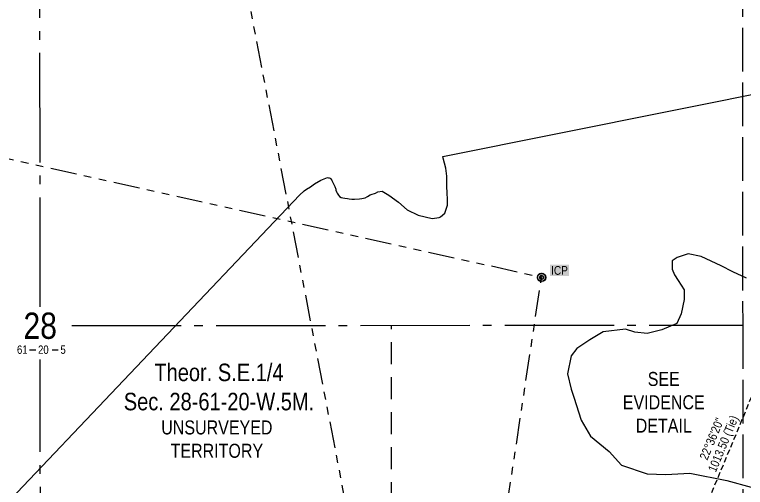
# Model space of a CAD drawing. Extents: x 493830 to 508605, y 6011694 to 6019262.
# Drawn here: x 503949 to 504785, y 6017278 to 6017818 of the extents above; entities that cross this region are included whole.
import ezdxf
from ezdxf.enums import TextEntityAlignment as Align

# ---------------------------------------------------------------- set-up
doc = ezdxf.new("R2010")
doc.units = 0
doc.header["$LTSCALE"] = 5
for name, pattern in [('foc-DRILLPATH', [14.75, 6, -1.75, 1.75, -1.75, 1.75, -1.75]), ('foc-LSD', [8, 5, -3]), ('foc-QUARTERLINE', [33, 25, -3, 2, -3]), ('foc-TIELINE', [1.875, 1.25, -0.625]), ('foc-UNSURVEYED', [12.5, 10, -2.5])]:
    doc.linetypes.add(name, pattern=pattern)
for name, color, linetype in [('10', 1, 'Continuous'), ('9', 3, 'Continuous'), ('C-SYMBOL', 7, 'Continuous'), ('L-BD1', 253, 'Continuous'), ('L-DETAIL-T', 3, 'Continuous'), ('L-MON', 1, 'Continuous'), ('L-SECLBL', 7, 'Continuous'), ('L-SECQ', 8, 'foc-QUARTERLINE'), ('L-SECTION-LSD', 7, 'foc-LSD'), ('L-TIE', 7, 'foc-TIELINE'), ('L-UNS-T', 3, 'Continuous'), ('L-USEC', 7, 'foc-UNSURVEYED'), ('P-PDRILLPATH', 12, 'foc-DRILLPATH'), ('WETLAND', 143, 'Continuous')]:
    doc.layers.add(name, color=color, linetype=linetype)
doc.styles.add('175L', font='ARIALN.TTF', dxfattribs={"height": 20})
doc.styles.add('80CG', font='ARIALN.TTF', dxfattribs={"height": 10})
doc.styles.add('80L', font='ARIALN.TTF', dxfattribs={"height": 10})
doc.styles.add('SIMPLEX', font='ARIALN.TTF')

# ---------------------------------------------------------------- blocks, each defined once
blk = doc.blocks.new('L-SECLBL')
at = {"layer": '9', "color": 7}
for p, q in [((-5.08, -27.83), (-12.29, -27.83)), ((20.7, -27.83), (13.5, -27.83))]:
    blk.add_line(p, q, dxfattribs=at)
at = {"layer": '10', "color": 2, "style": 'SIMPLEX'}
blk.add_attdef('SEC', text='', height=30, dxfattribs=at).set_placement((0, 0), align=Align.MIDDLE)
at = {"layer": '10', "color": 5, "style": '80L'}
blk.add_attdef('TWP', text='', height=9.5, dxfattribs=at).set_placement((-14.43, -27.37), align=Align.MIDDLE_RIGHT)
blk.add_attdef('RGE', text='', height=9.5, dxfattribs=at).set_placement((3.62, -27.37), align=Align.MIDDLE_CENTER)
blk.add_attdef('MER', text='', height=9.5, dxfattribs=at).set_placement((23.17, -27.37), align=Align.MIDDLE_LEFT)
blk = doc.blocks.new('plbh')
at = {"layer": 'L-MON'}
h = blk.add_hatch(color=255, dxfattribs=at)
h.dxf.hatch_style = 1
edge = h.paths.add_edge_path()
edge.add_arc((0, 0), 1.16, 0, 360)
h = blk.add_hatch(color=256, dxfattribs=at)
h.dxf.hatch_style = 1
h.paths.add_polyline_path([(-0.96, 0, 1), (0.96, 0, 1)])
h.paths.add_polyline_path([(0.91, 0, -1), (-0.91, 0, -1)], flags=16)
h.paths.add_polyline_path([(0.45, 0, -1), (-0.45, 0, -1)], flags=0)
h = blk.add_hatch(color=256, dxfattribs=at)
h.dxf.hatch_style = 1
h.paths.add_polyline_path([(-0.45, 0, 1), (0.45, 0, 1)])
h.paths.add_polyline_path([(0.4, 0, -1), (-0.4, 0, -1)], flags=16)
at = {"layer": 'L-MON', "color": 240}
for radius in [0.96, 0.91, 0.45, 0.4]:
    blk.add_circle((0, 0), radius, dxfattribs=at)
blk = doc.blocks.new('UT')
at = {"layer": 'L-UNS-T', "color": 3, "insert": (0, 0), "char_height": 16, "attachment_point": 5, "style": '80L'}
blk.add_mtext_dynamic_manual_height_columns('UNSURVEYED TERRITORY', width=126.4138, gutter_width=47.5, heights=[0], dxfattribs=at)

msp = doc.modelspace()

# ---------------------------------------------------------------- linework, layer by layer
at = {"layer": 'L-SECQ', "flags": 128}
for points in [[(503978.68, 6017484.134), (503977.963, 6018266.722)], [(504014.798, 6017462.572), (504781.905, 6017463.3)], [(503979.438, 6016658.366), (503978.736, 6017423.881)]]:
    msp.add_lwpolyline(points, dxfattribs=at)
at = {"layer": 'L-SECTION-LSD', "flags": 128}
msp.add_lwpolyline([(504381.102, 6016658.756), (504380.302, 6017462.919)], dxfattribs=at)
at = {"layer": 'L-TIE', "flags": 128}
msp.add_lwpolyline([(504573.676, 6016856.525), (504963.032, 6017791.668)], dxfattribs=at)
at = {"layer": 'L-USEC'}
msp.add_line((504781.473, 6017865.383), (504781.905, 6017463.3), dxfattribs=at)
msp.add_lwpolyline([(504781.905, 6017463.3), (504782.337, 6017061.212), (504782.768, 6016659.146)], dxfattribs=at)
at = {"layer": 'P-PDRILLPATH', "flags": 128}
for points in [[(504427.402, 6016743.804), (504216.805, 6017837.172), (500192.074, 6019002.72)], [(504434.718, 6016743.843), (504551.969, 6017517.654), (499822.205, 6018567.702)]]:
    msp.add_lwpolyline(points, dxfattribs=at)
at = {"layer": 'WETLAND'}
for points in [[(503736.152, 6017045.154), (504275.001, 6017611.7), (504280.685, 6017616.518), (504283.193, 6017618.37), (504287.729, 6017621.171), (504292.25, 6017624.457), (504299.657, 6017628.796), (504305.177, 6017631.138), (504307.252, 6017631.651), (504308.454, 6017631.544), (504309.053, 6017631.491), (504310.405, 6017630.922), (504310.672, 6017630.701), (504311.826, 6017629.153), (504312.048, 6017628.661), (504312.564, 6017627.583), (504313.333, 6017626.147), (504314.231, 6017624.473), (504315.406, 6017621.591), (504315.486, 6017621.377), (504316.587, 6017618.467), (504316.722, 6017617.986), (504316.861, 6017617.382), (504317.644, 6017615.461), (504318.42, 6017613.783), (504319.696, 6017611.633), (504320.829, 6017610.208), (504322.684, 6017609.046), (504324.882, 6017608.623), (504326.833, 6017608.314), (504329.884, 6017607.793), (504332.079, 6017607.491), (504335.126, 6017607.092), (504337.917, 6017607.171), (504343.62, 6017607.333), (504346.64, 6017607.904), (504350.142, 6017608.611), (504352.767, 6017610.264), (504355.861, 6017612.122), (504356.955, 6017612.447), (504362.01, 6017614.048), (504364.646, 6017615.337), (504369.611, 6017616.158), (504377.307, 6017611.646), (504388.25, 6017603.712), (504398.394, 6017594.93), (504410.938, 6017588.689), (504426.708, 6017585.014), (504434.923, 6017586.072), (504436.547, 6017586.942), (504441.373, 6017591.202), (504444.412, 6017600.357), (504444.248, 6017606.124), (504443.991, 6017615.186), (504443.828, 6017620.953), (504443.477, 6017633.311), (504442.396, 6017642.35), (504439.598, 6017653.813), (504439.082, 6017655.653), (505227.664, 6017813.654)], [(504786.148, 6017516.848), (504770.609, 6017523.892), (504757.189, 6017530.937), (504734.588, 6017541.503), (504719.462, 6017544.696), (504706.922, 6017540.276), (504701.23, 6017536.473), (504701.24, 6017526.98), (504703.778, 6017520.654), (504708.214, 6017514.33), (504715.187, 6017503.578), (504715.013, 6017492.492), (504715.013, 6017492.492), (504711.5, 6017476.252), (504706.57, 6017464.952), (504689.635, 6017457.876), (504672.696, 6017453.623), (504658.576, 6017455.021), (504647.983, 6017458.54), (504622.571, 6017455.691), (504607.049, 6017446.499), (504592.234, 6017436.601), (504585.889, 6017428.124), (504581.674, 6017407.647), (504585.927, 6017390.002), (504588.76, 6017380.828), (504597.258, 6017354.716), (504607.866, 6017336.371), (504629.063, 6017318.743), (504643.198, 6017303.226), (504672.859, 6017293.371), (504694.039, 6017292.687), (504721.57, 6017294.126), (504763.938, 6017285.697), (504791.479, 6017277.959)]]:
    msp.add_lwpolyline(points, dxfattribs=at)

# ---------------------------------------------------------------- block references
at = {"layer": 'L-MON', "xscale": 4.997330249999968, "yscale": 4.997330249999968, "zscale": 4.997330249999968}
msp.add_blockref('plbh', (504551.969, 6017517.654), dxfattribs=at)
at = {"layer": 'L-SECLBL'}
msp.add_blockref('L-SECLBL', (503978.7, 6017462.538), dxfattribs=at).add_auto_attribs({'SEC': '28', 'TWP': '61', 'RGE': '20', 'MER': '5'})
at = {"layer": 'L-UNS-T', "xscale": 0.99946605, "yscale": 0.99946605, "zscale": 0.99946605}
msp.add_blockref('UT', (504180.689, 6017332.879), dxfattribs=at)

# ---------------------------------------------------------------- texts
at = {"color": 14, "insert": (504572.45, 6017525.611), "char_height": 9.9947, "attachment_point": 5, "style": '80L', "bg_fill": 1, "box_fill_scale": 1.15, "bg_fill_color": 255, "bg_fill_transparency": 0}
msp.add_mtext_dynamic_manual_height_columns('ICP', width=19.06, gutter_width=47.475, heights=[0], dxfattribs=at)
at = {"layer": 'C-SYMBOL', "color": 3, "insert": (504183.103, 6017419.198), "char_height": 19.98932, "width": 215.86912, "attachment_point": 2, "style": '175L'}
msp.add_mtext('Theor. S.E.1/4 \\PSec. 28-61-20-W.5M.', dxfattribs=at)
at = {"layer": 'L-BD1', "style": '80L'}
for s, height, p in [('22°36\'20"', 9.9947, (504746.44, 6017333.221)), ('1013.50 (Tie)', 9.99466, (504759.588, 6017327.746))]:
    msp.add_text(s, height=height, rotation=67.395115, dxfattribs=at).set_placement(p, align=Align.MIDDLE_CENTER)
at = {"layer": 'L-DETAIL-T', "insert": (504691.667, 6017375.045), "char_height": 15.99146, "width": 92.80346, "attachment_point": 5, "style": '80CG'}
msp.add_mtext('SEE EVIDENCE DETAIL', dxfattribs=at)

doc.saveas('drawing.dxf')
